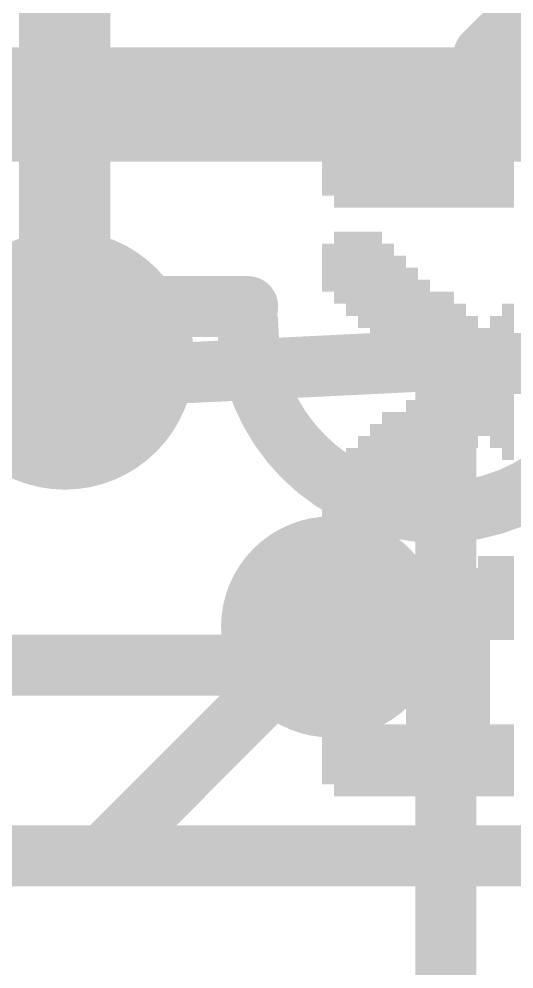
# Model space of a CAD drawing. Extents: x -32 to 75, y -41 to 41.
# Drawn here: x 16.358 to 18.007, y 34.802 to 37.966 of the extents above; entities that cross this region are included whole.
import ezdxf

# ---------------------------------------------------------------- set-up
doc = ezdxf.new("R2010")
doc.units = 0
for name, color, linetype in [('1', 12, 'CONTINUOUS'), ('16', 132, 'CONTINUOUS'), ('17', 110, 'CONTINUOUS'), ('18', 110, 'CONTINUOUS'), ('21', 41, 'CONTINUOUS'), ('22', 40, 'CONTINUOUS'), ('51', 53, 'CONTINUOUS')]:
    doc.layers.add(name, color=color, linetype=linetype)

# ---------------------------------------------------------------- blocks, each defined once
blk = doc.blocks.new('ROUNDP')
at = {"const_width": 0.5}
blk.add_lwpolyline([(0, -0.25, 1), (0, 0.25, 1), (0, -0.25)], format="xyb", dxfattribs=at)
blk = doc.blocks.new('RECT')
blk.add_solid([(-0.5, -0.5), (0.5, -0.5), (-0.5, 0.5), (0.5, 0.5)])
blk = doc.blocks.new('ROUNDV')
at = {"const_width": 0.5}
blk.add_lwpolyline([(0, -0.25, 1), (0, 0.25, 1), (0, -0.25)], format="xyb", dxfattribs=at)

msp = doc.modelspace()

# ---------------------------------------------------------------- linework, layer by layer
at = {"layer": '1'}
for points, const_width in [([(16.51, 39.37), (16.51, 37.719)], 0.3048), ([(16.51, 37.719), (16.002, 37.719)], 0.3048), ([(20.066, 37.719), (16.51, 37.719)], 0.3048), ([(16.51, 37.719), (16.51, 37.719)], 0.3048), ([(16.51, 37.719), (16.51, 36.83)], 0.3048), ([(16.256, 35.814), (15.875, 36.195)], 0.2032), ([(17.399, 35.941), (17.272, 35.814)], 0.2032), ([(17.272, 35.814), (16.256, 35.814)], 0.2032), ([(18.288, 35.179), (15.875, 35.179)], 0.2032)]:
    msp.add_lwpolyline(points, dxfattribs=dict(at, const_width=const_width))
for points, const_width in [([(16.51, 37.7952, 1), (16.51, 37.6428)], 0.1524), ([(16.5639, 37.7729, 1), (16.4561, 37.6651)], 0.1524), ([(16.5862, 37.719, 1), (16.4338, 37.719)], 0.1524), ([(16.51, 37.6428, 1), (16.51, 37.7952)], 0.1524), ([(16.4561, 37.6651, 1), (16.5639, 37.7729)], 0.1524), ([(16.4338, 37.719, 1), (16.5862, 37.719)], 0.1524), ([(16.4338, 36.83, 1), (16.5862, 36.83)], 0.1524), ([(17.4349, 35.9051, 1), (17.3631, 35.9769)], 0.1016), ([(17.272, 35.7632, 1), (17.272, 35.8648)], 0.1016), ([(17.2361, 35.8499, 1), (17.3079, 35.7781)], 0.1016)]:
    msp.add_lwpolyline(points, format="xyb", dxfattribs=dict(at, const_width=const_width))
at = {"layer": '16', "const_width": 0.2032}
for points in [[(20.574, 37.592), (12.1921, 37.592)], [(17.399, 35.941), (16.637, 35.179)], [(16.637, 35.179), (15.875, 35.179)]]:
    msp.add_lwpolyline(points, dxfattribs=at)
at = {"layer": '16', "const_width": 0.1016}
for points in [[(17.4349, 35.9051, 1), (17.3631, 35.9769)], [(16.637, 35.1282, 1), (16.637, 35.2298)], [(16.6011, 35.2149, 1), (16.6729, 35.1431)]]:
    msp.add_lwpolyline(points, format="xyb", dxfattribs=at)
at = {"layer": '21', "const_width": 0.2032}
msp.add_lwpolyline([(16.1147, 37.0078), (17.1196, 37.0078)], dxfattribs=at)
at = {"layer": '21'}
for points, const_width in [([(17.1196, 36.957, 1), (17.1196, 37.0586)], 0.1016), ([(17.1196, 36.957, 1), (18.3896, 36.957)], 0.2032), ([(17.1704, 36.957, 1), (17.0688, 36.957)], 0.1016)]:
    msp.add_lwpolyline(points, format="xyb", dxfattribs=dict(at, const_width=const_width))
at = {"layer": '22', "const_width": 0.2032}
msp.add_lwpolyline([(17.907, 37.846), (18.288, 38.227)], dxfattribs=at)
at = {"layer": '22', "const_width": 0.1016}
msp.add_lwpolyline([(17.8711, 37.8819, 1), (17.9429, 37.8101)], format="xyb", dxfattribs=at)
at = {"layer": '51'}
for points, const_width in [([(17.78, 1.27, 1), (17.78, 36.83, 1), (17.78, 1.27)], 0.2032), ([(17.8308, 36.83, 1), (17.7292, 36.83)], 0.1016)]:
    msp.add_lwpolyline(points, format="xyb", dxfattribs=dict(at, const_width=const_width))
at = {"layer": '51', "const_width": 0.2032}
msp.add_lwpolyline([(17.78, 19.05), (17.78, 36.83)], dxfattribs=at)

# ---------------------------------------------------------------- block references
at = {"layer": '17', "xscale": 0.8636, "yscale": 0.8636, "rotation": 270}
msp.add_blockref('ROUNDP', (16.51, 36.83), dxfattribs=at)
msp.add_blockref('ROUNDP', (16.51, 36.83), dxfattribs=at)
at = {"layer": '18', "xscale": 0.7366, "yscale": 0.7366}
msp.add_blockref('ROUNDV', (17.399, 35.941), dxfattribs=at)
msp.add_blockref('ROUNDV', (17.399, 35.941), dxfattribs=at)
at = {"layer": '22', "yscale": 0.04, "rotation": 90}
for p, xscale in [((17.467, 37.477), 0.28), ((17.507, 37.477), 0.28), ((17.547, 37.477), 0.28), ((17.587, 37.477), 0.28), ((17.627, 37.477), 0.28), ((17.667, 37.477), 0.28), ((17.707, 37.477), 0.28), ((17.747, 37.477), 0.28), ((17.787, 37.477), 0.28), ((17.827, 37.477), 0.28), ((17.867, 37.477), 0.28), ((17.907, 37.477), 0.28), ((17.947, 37.477), 0.28), ((17.987, 37.477), 0.28), ((17.387, 37.477), 0.2), ((17.427, 37.457), 0.24), ((17.427, 37.137), 0.24), ((17.467, 37.117), 0.28), ((17.507, 37.097), 0.32), ((17.547, 37.077), 0.36), ((17.387, 37.137), 0.16), ((17.587, 37.037), 0.36), ((17.627, 36.997), 0.36), ((17.667, 36.957), 0.36), ((17.707, 36.737), 0.72), ((17.747, 36.737), 0.64), ((17.787, 36.757), 0.6), ((17.827, 36.757), 0.52), ((17.987, 36.757), 0.52), ((17.867, 36.757), 0.44), ((17.947, 36.757), 0.44), ((17.907, 36.757), 0.36), ((17.667, 36.517), 0.36), ((17.587, 36.477), 0.36), ((17.627, 36.497), 0.32), ((17.547, 36.437), 0.36), ((17.507, 36.237), 0.68), ((17.467, 36.397), 0.28), ((17.427, 36.377), 0.24), ((17.387, 36.377), 0.16), ((17.467, 36.077), 0.28), ((17.427, 36.057), 0.24), ((17.547, 36.037), 0.28), ((17.587, 36.017), 0.32), ((17.907, 35.777), 0.8), ((17.947, 36.037), 0.28), ((17.987, 36.037), 0.28), ((17.387, 36.057), 0.16), ((17.627, 35.997), 0.28), ((17.667, 35.757), 0.76), ((17.827, 35.757), 0.76), ((17.867, 35.757), 0.76), ((17.707, 35.737), 0.72), ((17.747, 35.737), 0.72), ((17.787, 35.737), 0.72), ((17.427, 35.497), 0.24), ((17.467, 35.497), 0.24), ((17.507, 35.497), 0.24), ((17.547, 35.497), 0.24), ((17.587, 35.497), 0.24), ((17.627, 35.497), 0.24), ((17.947, 35.497), 0.24), ((17.987, 35.497), 0.24), ((17.387, 35.497), 0.16)]:
    msp.add_blockref('RECT', p, dxfattribs=dict(at, xscale=xscale))

doc.saveas('drawing.dxf')
